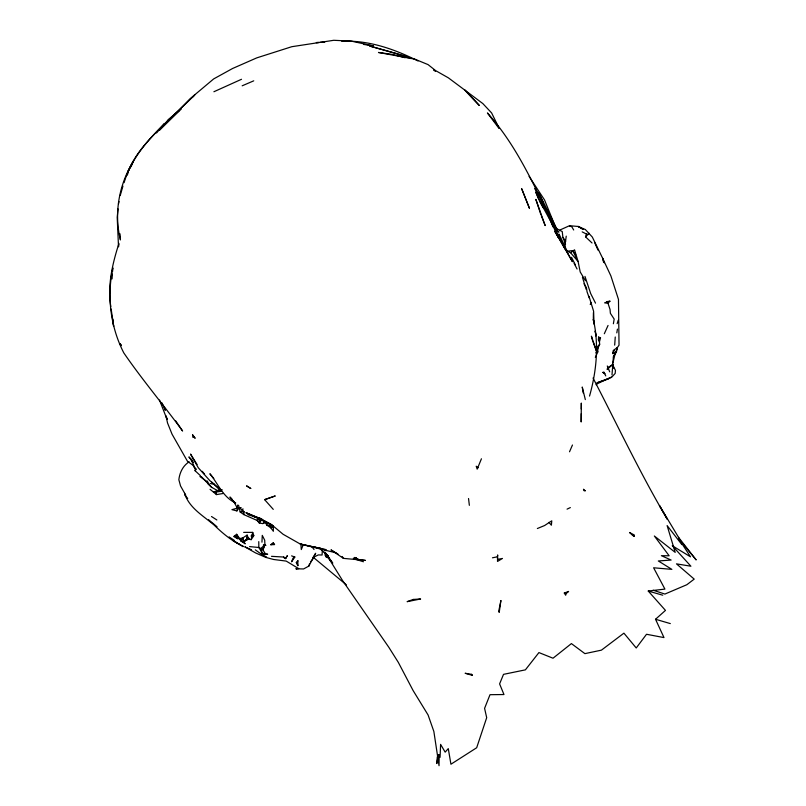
<?xml version="1.0" encoding="UTF-8"?>
<svg xmlns="http://www.w3.org/2000/svg" width="806" height="806" viewBox="0 0 806 806"><rect width="100%" height="100%" fill="white"/><g stroke="black" fill="none" stroke-linecap="round" stroke-linejoin="round"><path stroke-width="1.21" d="M266.232 522.036L266.937 525.19L269.98 525.27L273.365 527.356L273.355 531.275L270.655 527.668L266.937 525.19L265.325 522.671L262.796 523.578L259.371 523.104L257.084 520.434L243.855 514.621L240.168 511.961L238.576 505.261M581.237 413.72L581.176 421.981L581.317 403.081L581.267 408.995M439.179 754.567L439.038 765.7L433.86 731.475L428.077 714.972L413.135 690.591L398.305 662.351L388.774 647.208L342.641 580.683L325.463 553.007L329.191 558.044M297.817 565.671L297.888 560.734L296.296 562.628L297.817 565.671L297.112 562.447L297.888 560.734M593.337 318.602L593.428 312.547M559.042 235.594L559.092 234.153L567.162 251.2L570.547 252.701L578.083 261.456L580.209 271.954L585.438 280.74M564.885 246.314L566.235 236.158M261.96 542.176L262.272 535.365L264.711 540.222L264.912 544.876L263.028 550.004L265.476 553.913L267.673 554.196L262.101 554.719L255.301 549.843M322.329 550.297L322.088 555.012L318.289 554.921L314.461 556.835L310.411 562.034M599.432 341.895L598.465 340.061L598.616 337.049L600.52 337.885L599.432 341.895L599.674 344.263L595.936 352.937L597.83 351.869L597.75 347.87M611.996 374.931L613.386 356.877L615.079 353.149M614.686 345.119L615.25 337.009M112.054 278.896L112.407 273.98M112.588 271.521L112.85 267.824C106.815 296.477 110.392 326.783 123.792 352.887C142.199 379.737 163.376 404.672 182.589 431.009L175.698 420.873M437.285 756.874L436.802 763.544L438.363 754.607L440.076 757.318L440.6 744.381L445.164 752.139L448.287 748.613L450.927 764.229L476.678 747.746L486.693 717.672L484.587 708.353L490.008 694.691L503.972 694.54L499.599 683.901L503.518 674.35L525.391 669.857L538.932 652.578L553.017 658.21L571.404 643.591L584.904 653.636L601.427 650.15L623.915 633.163L636.226 647.974L646.523 634.272L663.993 637.586L655.53 619.26L665.474 610.404L648.236 591.04L664.92 589.095L653.606 567.777L671.872 569.368L658.331 560.966L671.116 560.049L661.394 555.677L669.161 555.787L654.351 536L675.196 552.362L667.116 525.562L681.876 544.614L678.561 537.38L659.429 505.483L667.257 519.175C640.176 473.354 617.507 425.185 593.045 378.014M243.855 514.621L244.077 511.78L239.301 507.589L231.937 509.644L236.893 510.913L239.301 507.589L241.206 507.72M236.893 510.913L237.669 505.04M118.029 208.895L117.213 217.469L118.512 246.777L118.814 244.51M110.815 306.572C107.359 285.193 112.457 263.673 118.966 243.382M246.656 538.237L246.465 540.07L249.044 538.69M240.782 539.939L243.019 537.814L243.765 541.864L248.58 538.62L247.099 535.093L243.019 537.814L239.644 538.599L237.488 538.388L234.355 536L236.682 534.267L236.823 535.879L241.296 541.239L243.341 541.783L247.12 538.7L251.15 539.677L252.701 532.383L243.654 532.373M200.432 475.691L195.072 470.704L195.364 468.326L193.621 466.745L193.359 464.679M266.554 557.006L262.101 554.719L262.293 553.138L260.58 548.594L258.857 547.506L249.568 546.589M497.383 556.825L497.665 554.941L497.504 561.439L502.47 558.447L497.574 559.344L497.383 556.825L492.476 557.792M616.802 332.888L617.426 329.11M242.949 508.767L242.646 510.591L240.168 511.961L244.077 511.78M613.386 356.877L616.378 352.051L617.416 347.497L615.804 352.383L612.741 353.602L613.265 350.469L617.416 347.497L619.028 345.139L618.474 299.409L610.898 275.934L602.606 258.192L592.319 237.045L585.821 230.032M330.923 560.724L328.777 557.953L326.178 556.916L325.161 554.76L331.065 560.764M613.376 323.77L614.172 319.085L610.374 313.302L610.051 309.514L608.016 303.318L609.87 301.091L604.601 302.844L608.016 303.318M118.492 203.989L118.996 201.53M120.265 195.384L122.945 186.055M613.003 362.599L615.22 353.371M260.096 518.167L259.371 523.104L261.97 519.225M566.074 593.619L565.681 595.251L564.291 593.025L568.613 591.423L566.074 593.619L564.291 593.025M590.979 304.477L591.483 302.502L590.183 304.376M589.529 396.078C596.531 371.405 599.11 344.494 593.317 319.377L594.082 324.133M296.94 568.593L296.064 568.794L303.57 568.955L308.869 566.074L309.454 563.958M127.358 175.063L128.386 171.476M598.465 340.061L598.616 337.049M617.144 323.669L618.242 320.234M592.017 242.969L585.529 236.833L586.446 234.052L582.184 231.876M124.094 182.67C135.106 145.402 168.585 121.323 194.76 94.907L192.251 97.546M478.119 467.762L476.215 466.231L477.182 469.132L481.434 458.785M261.769 519.135L259.22 521.784L257.084 520.434L258.122 517.724M131.035 166.782L133.413 161.14C119.016 184.604 113.797 213.056 120.426 239.936L120.013 233.821M569.52 451.783L572.462 445.013M604.319 333.744L608.046 325.453M128.889 170.348C136.073 151.74 151.004 137.816 164.444 123.661L156.525 132.98M355.899 558.81L356.252 558.014L353.33 558.326L356.846 559.032L356.252 558.014M595.322 357.35L597.83 351.869M133.413 161.14L127.832 171.567M612.741 353.602L614.535 350.026M241.296 541.239L243.765 541.864L245.205 543.838L241.296 541.239L243.019 537.814M262.766 548.735L264.912 544.876L260.58 548.594L263.028 550.004L262.766 548.735L260.58 548.594M596.128 384.774L597.337 382.679L611.563 377.369L615.159 373.45L615.462 370.407L612.419 364.332M285.505 558.639L287.218 555.838L285.505 558.639L283.641 557.047L271.481 556.331M313.04 557.54L315.67 553.248L308.869 566.074M585.529 236.833L589.236 233.287M251.15 539.677L253.809 535.627L252.701 532.383M294.835 557.017L291.611 561.802L293.041 558.145L294.835 557.017L291.591 555.878M166.238 122.562L168.192 119.701L179.446 110.402M195.072 470.704L196.503 468.971M595.946 348.535L599.674 344.263M222.154 489.675L220.915 491.035L211.857 482.19M181.35 108.961L159.266 130.371L190.095 98.715L213.661 78.928L232.541 68.51L256.782 57.871L291.812 46.698L333.734 40.3L351.204 41.106L373.48 45.942L363.607 44.411M570.547 252.701L574.547 249.82L578.083 261.456L572.713 250.606L567.162 251.2M223.242 493.463L216.441 494.602L215.817 492.123L220.632 491.368L220.219 490.411L217.489 490.532L215.817 492.123L213.479 492.103L210.064 489.333M262.796 523.578L265.194 521.633M270.776 544.725L273.254 542.791L274.604 544.604L270.776 544.725L273.768 543.627M189.178 461.828C182.982 465.606 179.607 472.729 178.861 479.772L180.544 485.947L185.823 495.337M257.084 520.434L259.089 518.923M548.957 522.359L551.385 525.22L551.778 520.817L544.604 525.532L537.36 528.524M598.767 339.044L600.52 337.885M243.341 541.783L248.58 538.62M611.472 377.067L596.631 384.059L597.337 382.679L608.701 378.81M213.902 91.743L241.508 79.28M567.061 509.14L570.346 507.579M560.099 229.942L569.499 225.7L578.507 226.506L583.111 229.347L578.013 226.426L585.418 229.559M242.173 85.809L253.739 80.832M220.632 491.368L217.489 490.532L213.479 492.103L216.441 494.602M264.63 499.649L275.068 496.012L264.63 499.649L273.274 509.372M262.101 554.719L265.476 553.913L262.293 553.138L258.857 547.506L258.766 541.632M296.296 562.628L297.112 562.447M634.06 535.113L632.619 535.396L629.546 532.504L633.576 534.62L634.161 536.393L632.619 535.396L633.576 534.62L634.161 536.393M615.502 352.212L616.378 352.051M273.365 527.356L270.655 527.668L269.98 525.27M606.858 301.585L609.991 301.313M296.064 568.794L298.663 568.603L286.221 561.097L273.556 559.475L265.718 557.369L255.603 552.946L245.014 546.952M318.672 42.416L316.315 42.577L318.783 42.496M234.355 536L236.823 535.879L237.488 538.388M319.851 42.325L324.717 42.103M341.734 41.297C368.423 39.917 394.517 49.106 418.022 60.974M338.137 554.185L330.994 549.883L343.406 558.367L365.44 560.422L360.453 559.737M357.955 559.394L354.217 558.88L363.446 561.762L354.721 557.43M194.276 437.255L192.966 437.426L192.594 434.867L195.022 438.111L192.594 434.867M210.275 483.56L214.517 484.295M251.482 549.773L244.893 546.861M569.661 226.234L571.706 226.637L573.691 229.992M326.218 549.662L300.285 544.05L283.138 534.297L271.622 524.706L259.905 518.379L246.112 512.747L248.631 514.933L259.905 518.379L253.416 516.324L273.083 525.673M586.446 234.052L588.481 234.506M251.623 535.113L253.809 535.627M335.85 552.805L300.285 544.05L322.712 548.886L311.781 546.539L314.038 549.521M250.978 535.97L253.144 536.564M648.236 591.04L662.734 595.201M284.246 558.014L285.656 558.417L283.641 557.047M655.53 619.26L670.31 623.592M405.166 57.74L392.925 54.526L378.477 52.461L414.768 59.13L428.067 64.611L435.583 70.585L448.398 77.86L482.834 103.571L491.62 112.951L499.015 128.023M653.152 590.224L664.9 594.062L686.823 584.733L694.208 579.111L676.486 563.857L690.893 566.215L672.254 545.712L690.51 556.815L678.954 539.113L696.172 559.918L678.561 537.38M263.844 544.644L265.92 545.36M407.473 57.659L396.713 53.7L369.652 46.043L403.806 55.634L410.748 58.536M249.024 538.237L246.747 537.32L248.278 538.237M246.112 512.747L261.174 519.205L271.622 524.706M556.15 228.42L562.245 231.554L562.89 237.347L565.55 244.218M556.906 231L558.981 232.017L556.906 230.647M184.564 493.292C189.037 507.861 203.193 515.729 214.084 525.049C222.768 533.431 232.168 541.41 243.331 546.236M550.145 216.26L557.611 230.607L556.724 229.982L544.503 199.908L529.089 176.373M201.238 476.558L211.736 487.429L217.489 490.532M193.329 465.485L187.526 461.385L172.051 434.192L167.527 422.969L166.006 415.926L167.346 419.322M233.72 536.504L237.82 538.861M240.893 540.635L244.127 542.509M239.926 544.544L232.954 540.473L243.049 546.68M603.049 372.543L604.984 373.702M326.259 556.442L328.777 557.953M433.557 70.152L435.613 71.391M199.918 476.527L207.223 481.807M235.765 503.015C223.01 497.403 218.214 483.832 209.872 473.747L213.792 478.462M211.504 516.515L216.854 519.961M229.126 536.917L234.506 540.524M207.696 483.499L211.736 487.429M604.5 373.531L602.848 372.332L603.875 372.07L605.759 375.908M346.409 584.894L313.222 557.258M219.695 488.849L209.832 480.638L198.286 467.752L190.528 454.08L197.127 464.578M208.573 519.699L217.046 526.761M320.103 548.846L328.566 556.14L324.224 552.281L332.757 563.213L325.463 553.007M263.471 545.692L264.449 546.67L263.35 545.078M192.352 460.387L188.906 456.921L193.289 462.604L191.042 459.4L195.102 468.548M232.168 499.337L229.932 497.02L235.07 503.367M185.048 495.509L187.707 498.39M202.286 471.319L204.533 474.17M218.678 488.436L220.219 490.411M498.843 128.184L487.418 112.961C526.247 156.223 544.131 212.069 572.451 261.698L554.719 231.171L558.659 237.931L550.871 221.59L539.546 200.875M572.713 250.606L575.665 254.666M562.89 237.347L565.681 241.206M301.434 543.899L302.814 545.813L301.293 549.561L300.84 544.05M236.682 534.267L239.644 538.599M121.404 345.552L120.044 343.527L121.263 345.623M607.281 365.964L609.709 371.838M583.987 283.793L586.446 287.631L587.05 291.812L589.297 298.099M342.207 556.503L343.406 558.367M233.418 500.949L237.417 508.213M534.61 188.473L541.934 200.966L550.367 220.441M557.339 235.05L565.167 249.205M538.902 199.697L543.284 207.726L535.738 192.009L538.358 198.699M207.253 481.001L209.036 484.406M574.094 263.32L577.056 269.002M546.69 209.58L548.997 214.033M595.513 303.137L590.738 293.696L584.975 276.418M571.525 257.316L575.494 265.184M557.309 230.294L538.579 192.402L543.244 202.9M325.161 554.76L326.178 556.916M162.016 402.919L165.311 410.304L164.253 406.677M594.647 242.546L597.981 250.092M167.013 419.362L159.507 400.078M550.871 221.59L553.017 226.909M541.31 215.686L545.168 225.569L535.859 199.414L540.876 214.587M592.974 341.593L596.309 350.64L591.392 336.162L592.561 340.454M604.258 262.766L602.606 258.192L603.583 262.282M582.446 277.284L586.163 289.374M585.327 399.595L582.244 387.021L583.201 392.955M589.005 296.366L593.589 311.176L594.022 323.68M612.741 364.191L613.709 368.261M273.254 542.791L273.375 543.405M593.317 319.377L593.629 321.221M595.231 331.256L595.997 336.011L595.211 331.085M111.168 309.051L113.626 326.4L112.89 319.146M468.538 498.511L469.354 505.332M109.828 287.47L110.039 292.991M247.099 535.093L247.12 538.7M500.899 600.621L499.216 612.389L498.733 611.17L500.899 600.621M608.228 367.395L607.079 369.36L612.882 364.473L608.228 367.395M413.216 599.442L407.111 601.669L420.611 598.989L413.216 599.442M585.156 490.783L583.997 490.693L583.494 489.242L585.156 490.783M471.701 674.35L465.143 673.272L472.437 675.388L471.701 674.35M250.737 488.466L246.717 485.958L250.737 488.466M325.886 550.649L323.962 549.39L325.886 550.649M479.258 105.395L464.861 90.121L479.258 105.395M529.391 208.17L521.734 188.836L529.391 208.17"/></g></svg>
